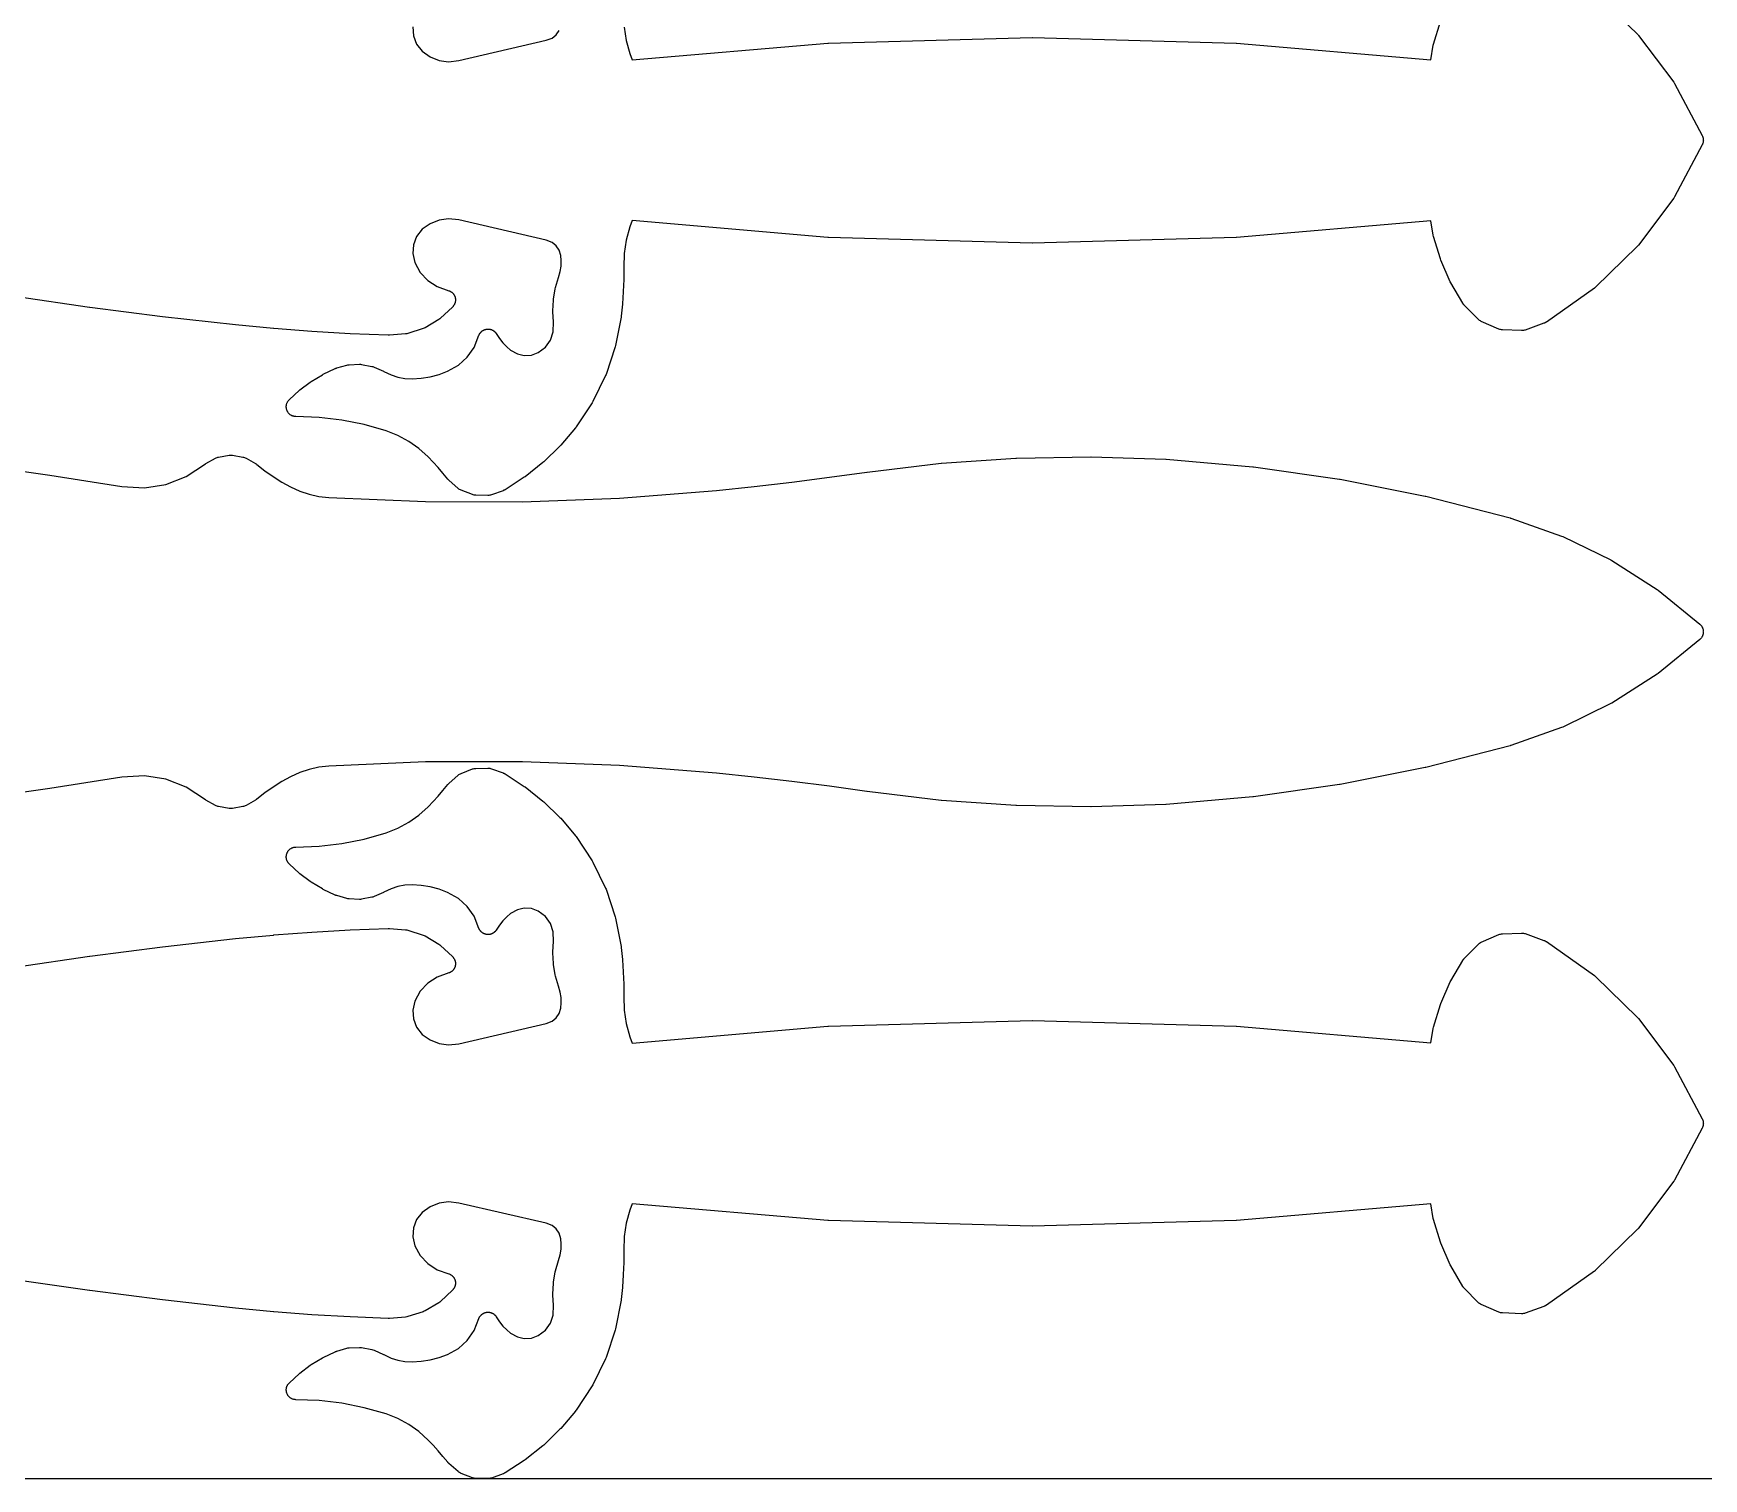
# Model space of a CAD drawing. Header units: metres. Extents: x 0 to 3000, y 0 to 1200.
# Drawn here: x 1019 to 1358.7, y 0 to 294 of the extents above; entities that cross this region are included whole.
import ezdxf

# ---------------------------------------------------------------- set-up
doc = ezdxf.new("R2010")
doc.units = ezdxf.units.M

msp = doc.modelspace()

# ---------------------------------------------------------------- linework, layer by layer
at = {"color": 7}
msp.add_lwpolyline([(0, 0), (3000, 0), (3000, 1200), (0, 1200), (0, 0)], close=True, dxfattribs=at)
at = {"color": 1}
for points in [[(1336.78, 302.12), (1345.32, 293.81), (1345.42, 293.7), (1345.52, 293.58), (1352.67, 284.05), (1352.76, 283.92), (1352.84, 283.79), (1358.46, 273.2), (1358.5, 273.12), (1358.54, 273.03), (1358.54, 273.03), (1358.54, 273.02), (1358.58, 272.93), (1358.61, 272.85), (1358.61, 272.84), (1358.61, 272.84), (1358.63, 272.75), (1358.66, 272.66), (1358.66, 272.65), (1358.66, 272.65), (1358.67, 272.56), (1358.68, 272.46), (1358.69, 272.46), (1358.69, 272.45), (1358.69, 272.36), (1358.7, 272.27), (1358.69, 272.26), (1358.7, 272.26), (1358.69, 272.16), (1358.69, 272.07), (1358.69, 272.07), (1358.68, 272.06), (1358.67, 271.97), (1358.66, 271.88), (1358.66, 271.87), (1358.66, 271.87), (1358.63, 271.78), (1358.61, 271.69), (1358.61, 271.68), (1358.61, 271.68), (1358.58, 271.59), (1358.54, 271.5), (1358.54, 271.5), (1358.54, 271.49), (1358.5, 271.41), (1358.46, 271.32), (1352.84, 260.74), (1352.76, 260.6), (1352.67, 260.48), (1345.52, 250.95), (1345.42, 250.83), (1345.32, 250.71), (1336.78, 242.4), (1336.66, 242.3), (1336.54, 242.2), (1326.76, 235.28), (1326.69, 235.24), (1326.63, 235.2), (1326.61, 235.19), (1326.59, 235.17), (1326.52, 235.14), (1326.46, 235.1), (1326.44, 235.09), (1326.42, 235.08), (1326.35, 235.06), (1326.28, 235.03), (1322.48, 233.66), (1322.3, 233.61), (1322.11, 233.57), (1321.92, 233.55), (1321.73, 233.55), (1317.83, 233.69), (1317.65, 233.71), (1317.46, 233.74), (1317.28, 233.79), (1317.11, 233.86), (1313.53, 235.41), (1313.36, 235.5), (1313.2, 235.6), (1313.04, 235.71), (1312.9, 235.84), (1310.07, 238.71), (1310.03, 238.75), (1310, 238.79), (1309.97, 238.83), (1309.94, 238.86), (1309.91, 238.9), (1309.87, 238.95), (1309.85, 238.98), (1309.82, 239.02), (1309.8, 239.07), (1309.77, 239.11), (1307.34, 243.28), (1307.23, 243.49), (1305.31, 247.89), (1305.23, 248.11), (1303.83, 252.71), (1303.77, 252.93), (1303.24, 255.89), (1263.76, 252.51), (1263.65, 252.51), (1222.26, 251.33), (1222.15, 251.33), (1180.76, 252.51), (1180.64, 252.51), (1140.84, 255.91), (1140.34, 254.63), (1139.63, 251.97), (1139.22, 249.25), (1139.11, 246.42), (1139.11, 244.01), (1139.11, 243.94), (1139.03, 241.49), (1139.02, 241.42), (1138.85, 238.97), (1138.85, 238.9), (1138.59, 236.46), (1138.58, 236.38), (1138.57, 236.3), (1137.45, 230.48), (1137.39, 230.23), (1135.52, 224.64), (1135.42, 224.39), (1132.84, 219.09), (1132.71, 218.86), (1129.43, 213.93), (1129.42, 213.92), (1129.41, 213.91), (1129.36, 213.84), (1129.31, 213.78), (1129.3, 213.76), (1129.29, 213.75), (1126.29, 210.2), (1126.15, 210.06), (1122.83, 206.83), (1122.68, 206.7), (1119.05, 203.82), (1118.89, 203.7), (1114.99, 201.18), (1114.96, 201.16), (1114.93, 201.14), (1114.88, 201.11), (1114.82, 201.08), (1114.79, 201.06), (1114.76, 201.05), (1114.7, 201.02), (1114.64, 201), (1114.61, 200.99), (1114.58, 200.97), (1112.19, 200.12), (1112.02, 200.06), (1111.85, 200.03), (1111.67, 200.01), (1111.49, 200), (1109.03, 200.04), (1108.85, 200.05), (1108.68, 200.07), (1108.51, 200.11), (1108.34, 200.17), (1106.04, 201.05), (1105.88, 201.12), (1105.72, 201.21), (1105.57, 201.31), (1105.43, 201.42), (1103.54, 203.1), (1103.49, 203.15), (1103.44, 203.2), (1103.42, 203.22), (1103.4, 203.24), (1103.35, 203.29), (1103.31, 203.34), (1102.35, 204.53), (1101.37, 205.67), (1100.37, 206.78), (1099.36, 207.83), (1097.45, 209.56), (1095.39, 211.01), (1093.18, 212.21), (1090.81, 213.15), (1086.34, 214.42), (1081.77, 215.33), (1077.14, 215.88), (1072.4, 216.05), (1072.4, 216.05), (1072.39, 216.05), (1072.3, 216.06), (1072.2, 216.06), (1072.2, 216.07), (1072.2, 216.07), (1072.1, 216.08), (1072.01, 216.1), (1072.01, 216.1), (1072, 216.1), (1071.91, 216.13), (1071.82, 216.16), (1071.82, 216.16), (1071.82, 216.16), (1071.73, 216.19), (1071.64, 216.23), (1071.64, 216.23), (1071.63, 216.23), (1071.55, 216.27), (1071.46, 216.32), (1071.46, 216.32), (1071.46, 216.32), (1071.38, 216.37), (1071.3, 216.42), (1071.3, 216.43), (1071.3, 216.43), (1071.22, 216.49), (1071.15, 216.55), (1071.14, 216.55), (1071.14, 216.55), (1071.07, 216.62), (1071.01, 216.68), (1071, 216.69), (1071, 216.69), (1070.94, 216.76), (1070.88, 216.83), (1070.88, 216.84), (1070.88, 216.84), (1070.82, 216.92), (1070.77, 217), (1070.77, 217), (1070.77, 217), (1070.72, 217.08), (1070.67, 217.17), (1070.67, 217.17), (1070.67, 217.17), (1070.63, 217.26), (1070.6, 217.35), (1070.6, 217.35), (1070.59, 217.35), (1070.57, 217.44), (1070.54, 217.54), (1070.54, 217.54), (1070.54, 217.54), (1070.52, 217.63), (1070.5, 217.73), (1070.5, 217.73), (1070.5, 217.73), (1070.49, 217.83), (1070.47, 217.92), (1070.47, 217.93), (1070.47, 217.93), (1070.47, 218.02), (1070.47, 218.12), (1070.47, 218.12), (1070.47, 218.12), (1070.48, 218.22), (1070.49, 218.31), (1070.49, 218.32), (1070.49, 218.32), (1070.51, 218.41), (1070.52, 218.51), (1070.53, 218.51), (1070.53, 218.51), (1070.55, 218.6), (1070.58, 218.7), (1070.58, 218.7), (1070.58, 218.7), (1070.62, 218.79), (1070.65, 218.88), (1070.65, 218.88), (1070.65, 218.88), (1070.7, 218.97), (1070.74, 219.05), (1070.74, 219.05), (1070.74, 219.06), (1070.8, 219.14), (1070.85, 219.22), (1070.85, 219.22), (1070.85, 219.22), (1070.91, 219.3), (1070.97, 219.37), (1070.97, 219.37), (1070.98, 219.37), (1071.04, 219.44), (1071.11, 219.51), (1071.11, 219.51), (1071.11, 219.51), (1073.08, 221.34), (1073.24, 221.46), (1075.37, 223.07), (1075.54, 223.19), (1077.82, 224.57), (1078, 224.67), (1080.42, 225.82), (1080.49, 225.84), (1080.55, 225.87), (1080.58, 225.88), (1080.6, 225.89), (1080.67, 225.91), (1080.74, 225.94), (1082.79, 226.52), (1083.01, 226.57), (1083.24, 226.59), (1085.35, 226.69), (1085.58, 226.69), (1085.81, 226.66), (1087.88, 226.27), (1088.1, 226.21), (1088.32, 226.13), (1090.27, 225.27), (1090.31, 225.25), (1090.35, 225.23), (1091.78, 224.52), (1093.15, 224.06), (1094.57, 223.79), (1096.05, 223.73), (1097.91, 223.86), (1099.77, 224.16), (1101.59, 224.64), (1103.3, 225.26), (1105.5, 226.49), (1107.29, 228.12), (1108.67, 230.1), (1109.66, 232.59), (1109.67, 232.62), (1109.68, 232.65), (1109.71, 232.71), (1109.74, 232.77), (1109.76, 232.8), (1109.77, 232.82), (1109.81, 232.88), (1109.84, 232.94), (1109.86, 232.96), (1109.87, 232.99), (1109.92, 233.04), (1109.96, 233.1), (1109.98, 233.12), (1109.99, 233.14), (1110.04, 233.19), (1110.09, 233.25), (1110.11, 233.27), (1110.13, 233.29), (1110.18, 233.33), (1110.23, 233.38), (1110.25, 233.4), (1110.27, 233.42), (1110.33, 233.46), (1110.39, 233.5), (1110.41, 233.51), (1110.43, 233.53), (1110.49, 233.57), (1110.55, 233.6), (1110.58, 233.61), (1110.6, 233.63), (1110.67, 233.66), (1110.73, 233.69), (1110.76, 233.7), (1110.78, 233.71), (1110.85, 233.73), (1110.91, 233.76), (1110.94, 233.76), (1110.97, 233.77), (1111.04, 233.79), (1111.1, 233.81), (1111.13, 233.81), (1111.16, 233.82), (1111.23, 233.83), (1111.3, 233.84), (1111.33, 233.84), (1111.35, 233.84), (1111.42, 233.85), (1111.49, 233.85), (1111.52, 233.85), (1111.55, 233.85), (1111.62, 233.84), (1111.69, 233.84), (1111.72, 233.84), (1111.75, 233.84), (1111.81, 233.83), (1111.88, 233.82), (1111.91, 233.81), (1111.94, 233.8), (1112.01, 233.79), (1112.07, 233.77), (1112.1, 233.76), (1112.13, 233.75), (1112.19, 233.73), (1112.26, 233.71), (1112.29, 233.69), (1112.31, 233.68), (1112.38, 233.65), (1112.44, 233.63), (1112.46, 233.61), (1112.49, 233.6), (1112.55, 233.56), (1112.61, 233.53), (1112.63, 233.51), (1112.66, 233.49), (1112.71, 233.45), (1112.77, 233.41), (1112.79, 233.39), (1112.81, 233.37), (1112.86, 233.33), (1112.91, 233.28), (1112.93, 233.26), (1112.95, 233.24), (1113, 233.19), (1113.05, 233.14), (1113.07, 233.11), (1113.08, 233.09), (1113.12, 233.04), (1113.17, 232.98), (1113.18, 232.96), (1113.2, 232.93), (1113.86, 231.91), (1114.55, 231.04), (1115.32, 230.24), (1116.1, 229.58), (1117.48, 228.81), (1118.89, 228.49), (1120.34, 228.57), (1121.73, 229.08), (1123.18, 230.17), (1124.22, 231.6), (1124.79, 233.27), (1124.84, 235.3), (1124.7, 237.35), (1124.7, 237.58), (1124.81, 239.72), (1124.83, 239.95), (1125.19, 242.07), (1125.24, 242.29), (1125.84, 244.35), (1126.19, 245.55), (1126.36, 246.65), (1126.4, 247.77), (1126.31, 248.79), (1125.96, 249.92), (1125.36, 250.8), (1124.53, 251.47), (1123.37, 251.93), (1105.6, 256.06), (1103.5, 256.28), (1101.56, 256.01), (1099.74, 255.29), (1098.15, 254.15), (1096.98, 252.68), (1096.32, 251), (1096.2, 249.2), (1096.63, 247.37), (1097.73, 245.39), (1099.27, 243.74), (1101.16, 242.5), (1103.55, 241.66), (1103.63, 241.63), (1103.71, 241.6), (1103.72, 241.6), (1103.74, 241.59), (1103.81, 241.55), (1103.88, 241.51), (1103.9, 241.51), (1103.91, 241.5), (1103.98, 241.45), (1104.05, 241.41), (1104.06, 241.4), (1104.07, 241.39), (1104.14, 241.34), (1104.2, 241.29), (1104.22, 241.28), (1104.23, 241.27), (1104.29, 241.21), (1104.35, 241.15), (1104.36, 241.14), (1104.37, 241.13), (1104.42, 241.07), (1104.47, 241), (1104.48, 240.99), (1104.49, 240.98), (1104.54, 240.91), (1104.59, 240.84), (1104.59, 240.83), (1104.6, 240.82), (1104.64, 240.74), (1104.68, 240.67), (1104.69, 240.66), (1104.7, 240.64), (1104.73, 240.57), (1104.76, 240.49), (1104.77, 240.48), (1104.77, 240.46), (1104.8, 240.38), (1104.82, 240.3), (1104.83, 240.29), (1104.83, 240.28), (1104.85, 240.19), (1104.86, 240.11), (1104.87, 240.1), (1104.87, 240.08), (1104.88, 240), (1104.89, 239.92), (1104.89, 239.9), (1104.89, 239.89), (1104.89, 239.8), (1104.89, 239.72), (1104.89, 239.71), (1104.89, 239.69), (1104.88, 239.61), (1104.88, 239.52), (1104.87, 239.51), (1104.87, 239.5), (1104.86, 239.41), (1104.84, 239.33), (1104.84, 239.32), (1104.84, 239.3), (1104.81, 239.22), (1104.79, 239.14), (1104.78, 239.13), (1104.78, 239.11), (1104.75, 239.04), (1104.72, 238.96), (1104.71, 238.95), (1104.71, 238.93), (1104.67, 238.86), (1104.63, 238.78), (1104.62, 238.77), (1104.62, 238.76), (1104.57, 238.69), (1104.52, 238.62), (1104.52, 238.61), (1104.51, 238.6), (1104.45, 238.53), (1104.4, 238.47), (1104.39, 238.45), (1104.38, 238.44), (1104.33, 238.38), (1104.27, 238.32), (1101.87, 236.06), (1101.7, 235.91), (1101.51, 235.79), (1098.71, 234.13), (1098.51, 234.03), (1098.3, 233.95), (1095.19, 232.96), (1094.98, 232.9), (1094.75, 232.87), (1091.47, 232.6), (1091.44, 232.6), (1091.42, 232.59), (1091.35, 232.59), (1091.27, 232.59), (1091.25, 232.59), (1091.22, 232.59), (1083.47, 232.89), (1083.44, 232.89), (1075.69, 233.34), (1075.66, 233.34), (1067.92, 233.94), (1067.89, 233.94), (1060.17, 234.68), (1060.15, 234.69), (1060.13, 234.69), (1045.32, 236.36), (1045.29, 236.37), (1030.5, 238.26), (1030.48, 238.26), (1015.72, 240.38)], [(1139.22, 295.27), (1139.63, 292.55), (1140.34, 289.9), (1140.84, 288.61), (1180.64, 292.01), (1180.76, 292.02), (1222.15, 293.19), (1222.26, 293.19), (1263.65, 292.02), (1263.76, 292.01), (1303.24, 288.64), (1303.77, 291.59), (1303.83, 291.82), (1305.23, 296.42)], [(1096.2, 295.32), (1096.32, 293.52), (1096.98, 291.84), (1098.15, 290.37), (1099.74, 289.23), (1101.56, 288.51), (1103.5, 288.24), (1105.6, 288.47), (1123.37, 292.59), (1124.53, 293.05), (1125.36, 293.72), (1125.96, 294.6)], [(1007.62, 206.26), (1022.37, 204.14), (1022.4, 204.14), (1037.03, 201.82), (1041.61, 201.56), (1045.98, 202.25), (1050.11, 203.84), (1054.03, 206.42), (1054.09, 206.45), (1054.15, 206.49), (1056.07, 207.58), (1056.23, 207.66), (1056.39, 207.72), (1056.55, 207.77), (1056.72, 207.81), (1058.85, 208.17), (1059.07, 208.2), (1059.3, 208.2), (1059.52, 208.17), (1061.65, 207.81), (1061.81, 207.77), (1061.98, 207.72), (1062.14, 207.66), (1062.29, 207.58), (1064.22, 206.49), (1064.26, 206.46), (1064.31, 206.44), (1064.35, 206.41), (1064.39, 206.38), (1064.43, 206.35), (1064.47, 206.32), (1066.14, 205.02), (1067.83, 203.83), (1069.58, 202.73), (1071.36, 201.74), (1073.22, 200.88), (1075.12, 200.24), (1077.09, 199.8), (1079.12, 199.57), (1098.81, 198.75), (1118.54, 198.72), (1138.26, 199.48), (1157.95, 201.02), (1165.61, 201.82), (1173.27, 202.71), (1180.93, 203.69), (1188.58, 204.75), (1188.6, 204.75), (1188.62, 204.76), (1203.67, 206.55), (1203.77, 206.56), (1218.87, 207.59), (1218.97, 207.59), (1234.11, 207.86), (1234.21, 207.86), (1249.36, 207.37), (1249.41, 207.37), (1249.46, 207.36), (1267.09, 205.85), (1267.2, 205.84), (1284.7, 203.35), (1284.81, 203.33), (1302.14, 199.88), (1302.25, 199.85), (1319.38, 195.44), (1319.46, 195.41), (1319.54, 195.39), (1329.87, 191.75), (1330.09, 191.66), (1339.9, 186.88), (1340.1, 186.76), (1349.29, 180.88), (1349.48, 180.74), (1357.96, 173.81), (1357.96, 173.81), (1357.97, 173.81), (1358.04, 173.74), (1358.11, 173.68), (1358.11, 173.68), (1358.11, 173.67), (1358.18, 173.6), (1358.24, 173.53), (1358.24, 173.53), (1358.24, 173.53), (1358.3, 173.45), (1358.36, 173.38), (1358.36, 173.37), (1358.36, 173.37), (1358.41, 173.29), (1358.46, 173.21), (1358.46, 173.2), (1358.46, 173.2), (1358.5, 173.12), (1358.54, 173.03), (1358.54, 173.03), (1358.54, 173.02), (1358.58, 172.93), (1358.61, 172.85), (1358.61, 172.84), (1358.61, 172.84), (1358.63, 172.75), (1358.66, 172.66), (1358.66, 172.65), (1358.66, 172.65), (1358.67, 172.56), (1358.69, 172.46), (1358.69, 172.46), (1358.69, 172.45), (1358.69, 172.36), (1358.7, 172.27), (1358.69, 172.26), (1358.7, 172.26), (1358.69, 172.16), (1358.69, 172.07), (1358.69, 172.07), (1358.69, 172.06), (1358.67, 171.97), (1358.66, 171.88), (1358.66, 171.87), (1358.66, 171.87), (1358.63, 171.78), (1358.61, 171.69), (1358.61, 171.68), (1358.61, 171.68), (1358.58, 171.59), (1358.54, 171.5), (1358.54, 171.5), (1358.54, 171.49), (1358.5, 171.41), (1358.46, 171.32), (1358.46, 171.32), (1358.46, 171.32), (1358.41, 171.23), (1358.36, 171.15), (1358.36, 171.15), (1358.36, 171.15), (1358.3, 171.07), (1358.24, 171), (1358.24, 170.99), (1358.24, 170.99), (1358.18, 170.92), (1358.11, 170.85), (1358.11, 170.85), (1358.11, 170.84), (1358.04, 170.78), (1357.97, 170.72), (1357.96, 170.72), (1357.96, 170.71), (1349.48, 163.78), (1349.29, 163.65), (1340.1, 157.76), (1339.9, 157.65), (1330.09, 152.86), (1329.87, 152.77), (1319.54, 149.14), (1319.46, 149.11), (1319.38, 149.09), (1302.25, 144.67), (1302.14, 144.65), (1284.81, 141.19), (1284.7, 141.17), (1267.2, 138.68), (1267.09, 138.67), (1249.46, 137.16), (1249.41, 137.16), (1249.36, 137.15), (1234.21, 136.66), (1234.11, 136.66), (1218.97, 136.93), (1218.87, 136.94), (1203.77, 137.97), (1203.67, 137.98), (1188.62, 139.77), (1188.6, 139.77), (1188.58, 139.77), (1180.93, 140.84), (1173.27, 141.81), (1165.61, 142.7), (1157.95, 143.5), (1138.26, 145.05), (1118.54, 145.81), (1098.81, 145.78), (1079.12, 144.95), (1077.09, 144.72), (1075.12, 144.28), (1073.22, 143.64), (1071.36, 142.79), (1069.58, 141.79), (1067.83, 140.69), (1066.14, 139.51), (1064.47, 138.2), (1064.43, 138.17), (1064.39, 138.14), (1064.35, 138.12), (1064.31, 138.09), (1064.26, 138.06), (1064.22, 138.04), (1062.29, 136.94), (1062.14, 136.87), (1061.98, 136.8), (1061.81, 136.75), (1061.65, 136.71), (1059.52, 136.35), (1059.3, 136.32), (1059.07, 136.32), (1058.85, 136.35), (1056.72, 136.71), (1056.55, 136.75), (1056.39, 136.8), (1056.23, 136.87), (1056.07, 136.94), (1054.15, 138.04), (1054.09, 138.07), (1054.03, 138.11), (1050.11, 140.68), (1045.98, 142.28), (1041.61, 142.97), (1037.03, 142.7), (1022.4, 140.38), (1022.37, 140.38), (1007.62, 138.26)], [(1015.72, 104.14), (1030.48, 106.26), (1030.5, 106.26), (1045.29, 108.16), (1045.32, 108.16), (1060.13, 109.84), (1060.15, 109.84), (1060.17, 109.84), (1067.89, 110.58), (1067.92, 110.59), (1075.66, 111.18), (1075.69, 111.18), (1083.44, 111.63), (1083.47, 111.63), (1091.22, 111.93), (1091.25, 111.93), (1091.27, 111.93), (1091.35, 111.93), (1091.42, 111.93), (1091.44, 111.93), (1091.47, 111.93), (1094.75, 111.65), (1094.98, 111.62), (1095.19, 111.56), (1098.3, 110.57), (1098.51, 110.49), (1098.71, 110.39), (1101.51, 108.74), (1101.7, 108.61), (1101.87, 108.47), (1104.27, 106.2), (1104.33, 106.14), (1104.38, 106.08), (1104.39, 106.07), (1104.4, 106.06), (1104.45, 105.99), (1104.51, 105.93), (1104.52, 105.92), (1104.52, 105.9), (1104.57, 105.83), (1104.62, 105.76), (1104.62, 105.75), (1104.63, 105.74), (1104.67, 105.66), (1104.71, 105.59), (1104.71, 105.58), (1104.72, 105.56), (1104.75, 105.49), (1104.78, 105.41), (1104.78, 105.39), (1104.79, 105.38), (1104.81, 105.3), (1104.84, 105.22), (1104.84, 105.21), (1104.84, 105.19), (1104.86, 105.11), (1104.87, 105.03), (1104.87, 105.01), (1104.88, 105), (1104.88, 104.92), (1104.89, 104.83), (1104.89, 104.82), (1104.89, 104.8), (1104.89, 104.72), (1104.89, 104.64), (1104.89, 104.62), (1104.89, 104.61), (1104.88, 104.52), (1104.87, 104.44), (1104.87, 104.43), (1104.86, 104.41), (1104.85, 104.33), (1104.83, 104.25), (1104.83, 104.23), (1104.82, 104.22), (1104.8, 104.14), (1104.77, 104.06), (1104.77, 104.05), (1104.76, 104.03), (1104.73, 103.96), (1104.7, 103.88), (1104.69, 103.87), (1104.68, 103.85), (1104.64, 103.78), (1104.6, 103.71), (1104.59, 103.7), (1104.59, 103.68), (1104.54, 103.61), (1104.49, 103.55), (1104.48, 103.53), (1104.47, 103.52), (1104.42, 103.46), (1104.37, 103.39), (1104.36, 103.38), (1104.35, 103.37), (1104.29, 103.32), (1104.23, 103.26), (1104.22, 103.25), (1104.2, 103.24), (1104.14, 103.19), (1104.07, 103.13), (1104.06, 103.13), (1104.05, 103.12), (1103.98, 103.07), (1103.91, 103.03), (1103.9, 103.02), (1103.88, 103.01), (1103.81, 102.97), (1103.74, 102.93), (1103.72, 102.93), (1103.71, 102.92), (1103.63, 102.89), (1103.55, 102.86), (1101.16, 102.02), (1099.27, 100.78), (1097.73, 99.13), (1096.63, 97.15), (1096.2, 95.32), (1096.32, 93.52), (1096.98, 91.84), (1098.15, 90.37), (1099.74, 89.23), (1101.56, 88.51), (1103.5, 88.24), (1105.6, 88.47), (1123.37, 92.59), (1124.53, 93.05), (1125.36, 93.72), (1125.96, 94.6), (1126.31, 95.73), (1126.4, 96.76), (1126.36, 97.87), (1126.19, 98.98), (1125.84, 100.17), (1125.24, 102.23), (1125.19, 102.46), (1124.83, 104.57), (1124.81, 104.8), (1124.7, 106.94), (1124.7, 107.18), (1124.84, 109.23), (1124.79, 111.25), (1124.22, 112.92), (1123.18, 114.36), (1121.73, 115.45), (1120.34, 115.95), (1118.89, 116.04), (1117.48, 115.72), (1116.1, 114.94), (1115.32, 114.28), (1114.55, 113.48), (1113.86, 112.61), (1113.2, 111.59), (1113.18, 111.57), (1113.17, 111.54), (1113.12, 111.49), (1113.08, 111.43), (1113.07, 111.41), (1113.05, 111.39), (1113, 111.34), (1112.95, 111.28), (1112.93, 111.26), (1112.91, 111.24), (1112.86, 111.2), (1112.81, 111.15), (1112.79, 111.13), (1112.77, 111.11), (1112.71, 111.07), (1112.66, 111.03), (1112.63, 111.01), (1112.61, 111), (1112.55, 110.96), (1112.49, 110.93), (1112.46, 110.91), (1112.44, 110.9), (1112.38, 110.87), (1112.31, 110.84), (1112.29, 110.83), (1112.26, 110.82), (1112.19, 110.79), (1112.13, 110.77), (1112.1, 110.76), (1112.07, 110.75), (1112.01, 110.74), (1111.94, 110.72), (1111.91, 110.71), (1111.88, 110.71), (1111.81, 110.7), (1111.75, 110.69), (1111.72, 110.69), (1111.69, 110.68), (1111.62, 110.68), (1111.55, 110.67), (1111.52, 110.68), (1111.49, 110.67), (1111.42, 110.68), (1111.35, 110.68), (1111.33, 110.68), (1111.3, 110.69), (1111.23, 110.7), (1111.16, 110.71), (1111.13, 110.71), (1111.1, 110.72), (1111.04, 110.74), (1110.97, 110.75), (1110.94, 110.76), (1110.91, 110.77), (1110.85, 110.79), (1110.78, 110.81), (1110.76, 110.83), (1110.73, 110.84), (1110.67, 110.87), (1110.6, 110.9), (1110.58, 110.91), (1110.55, 110.92), (1110.49, 110.96), (1110.43, 110.99), (1110.41, 111.01), (1110.39, 111.03), (1110.33, 111.07), (1110.27, 111.11), (1110.25, 111.13), (1110.23, 111.14), (1110.18, 111.19), (1110.13, 111.24), (1110.11, 111.26), (1110.09, 111.28), (1110.04, 111.33), (1109.99, 111.38), (1109.98, 111.4), (1109.96, 111.42), (1109.92, 111.48), (1109.87, 111.54), (1109.86, 111.56), (1109.84, 111.58), (1109.81, 111.64), (1109.77, 111.7), (1109.76, 111.73), (1109.74, 111.75), (1109.71, 111.82), (1109.68, 111.88), (1109.67, 111.91), (1109.66, 111.93), (1108.67, 114.42), (1107.29, 116.41), (1105.5, 118.03), (1103.3, 119.26), (1101.59, 119.88), (1099.77, 120.36), (1097.91, 120.67), (1096.05, 120.8), (1094.57, 120.73), (1093.15, 120.47), (1091.78, 120.01), (1090.35, 119.29), (1090.31, 119.28), (1090.27, 119.25), (1088.32, 118.39), (1088.1, 118.31), (1087.88, 118.25), (1085.81, 117.87), (1085.58, 117.84), (1085.35, 117.84), (1083.24, 117.93), (1083.01, 117.95), (1082.79, 118.01), (1080.74, 118.59), (1080.67, 118.61), (1080.6, 118.63), (1080.58, 118.64), (1080.55, 118.65), (1080.49, 118.68), (1080.42, 118.71), (1078, 119.86), (1077.82, 119.95), (1075.54, 121.34), (1075.37, 121.45), (1073.24, 123.06), (1073.08, 123.19), (1071.11, 125.01), (1071.11, 125.01), (1071.11, 125.01), (1071.04, 125.08), (1070.98, 125.15), (1070.97, 125.15), (1070.97, 125.15), (1070.91, 125.23), (1070.85, 125.3), (1070.85, 125.3), (1070.85, 125.31), (1070.8, 125.39), (1070.74, 125.47), (1070.74, 125.47), (1070.74, 125.47), (1070.7, 125.56), (1070.65, 125.64), (1070.65, 125.64), (1070.65, 125.65), (1070.62, 125.73), (1070.58, 125.82), (1070.58, 125.83), (1070.58, 125.83), (1070.55, 125.92), (1070.53, 126.01), (1070.53, 126.01), (1070.52, 126.02), (1070.51, 126.11), (1070.49, 126.2), (1070.49, 126.21), (1070.49, 126.21), (1070.48, 126.3), (1070.47, 126.4), (1070.47, 126.4), (1070.47, 126.41), (1070.47, 126.5), (1070.47, 126.6), (1070.47, 126.6), (1070.47, 126.6), (1070.49, 126.7), (1070.5, 126.79), (1070.5, 126.79), (1070.5, 126.8), (1070.52, 126.89), (1070.54, 126.98), (1070.54, 126.99), (1070.54, 126.99), (1070.57, 127.08), (1070.59, 127.17), (1070.6, 127.17), (1070.6, 127.18), (1070.63, 127.26), (1070.67, 127.35), (1070.67, 127.35), (1070.67, 127.36), (1070.72, 127.44), (1070.77, 127.52), (1070.77, 127.53), (1070.77, 127.53), (1070.82, 127.61), (1070.88, 127.68), (1070.88, 127.69), (1070.88, 127.69), (1070.94, 127.76), (1071, 127.84), (1071, 127.84), (1071.01, 127.84), (1071.07, 127.91), (1071.14, 127.97), (1071.14, 127.97), (1071.15, 127.98), (1071.22, 128.04), (1071.3, 128.1), (1071.3, 128.1), (1071.3, 128.1), (1071.38, 128.15), (1071.46, 128.2), (1071.46, 128.2), (1071.46, 128.21), (1071.55, 128.25), (1071.63, 128.29), (1071.64, 128.29), (1071.64, 128.3), (1071.73, 128.33), (1071.82, 128.37), (1071.82, 128.37), (1071.82, 128.37), (1071.91, 128.4), (1072, 128.42), (1072.01, 128.42), (1072.01, 128.42), (1072.1, 128.44), (1072.2, 128.46), (1072.2, 128.46), (1072.2, 128.46), (1072.3, 128.47), (1072.39, 128.48), (1072.4, 128.48), (1072.4, 128.48), (1077.14, 128.65), (1081.77, 129.19), (1086.34, 130.1), (1090.81, 131.38), (1093.18, 132.32), (1095.39, 133.52), (1097.45, 134.97), (1099.36, 136.69), (1100.37, 137.74), (1101.37, 138.85), (1102.35, 139.99), (1103.31, 141.18), (1103.35, 141.23), (1103.4, 141.28), (1103.42, 141.3), (1103.44, 141.33), (1103.49, 141.37), (1103.54, 141.42), (1105.43, 143.1), (1105.57, 143.22), (1105.72, 143.32), (1105.88, 143.4), (1106.04, 143.47), (1108.34, 144.36), (1108.51, 144.41), (1108.68, 144.45), (1108.85, 144.48), (1109.03, 144.49), (1111.49, 144.52), (1111.67, 144.52), (1111.85, 144.5), (1112.02, 144.46), (1112.19, 144.41), (1114.58, 143.55), (1114.61, 143.54), (1114.64, 143.53), (1114.7, 143.5), (1114.7, 143.5), (1114.76, 143.48), (1114.79, 143.46), (1114.82, 143.45), (1114.88, 143.41), (1114.93, 143.38), (1114.96, 143.37), (1114.99, 143.35), (1118.89, 140.82), (1119.05, 140.71), (1122.68, 137.82), (1122.83, 137.69), (1126.15, 134.46), (1126.29, 134.32), (1129.29, 130.77), (1129.3, 130.76), (1129.31, 130.75), (1129.36, 130.68), (1129.41, 130.62), (1129.42, 130.6), (1129.43, 130.59), (1132.71, 125.66), (1132.84, 125.43), (1135.42, 120.13), (1135.52, 119.89), (1137.39, 114.3), (1137.45, 114.04), (1138.57, 108.23), (1138.58, 108.14), (1138.59, 108.06), (1138.85, 105.62), (1138.85, 105.55), (1139.02, 103.11), (1139.03, 103.04), (1139.11, 100.59), (1139.11, 100.52), (1139.11, 98.1), (1139.22, 95.27), (1139.63, 92.55), (1140.34, 89.9), (1140.84, 88.61), (1180.64, 92.01), (1180.76, 92.02), (1222.15, 93.19), (1222.26, 93.19), (1263.65, 92.02), (1263.76, 92.01), (1303.24, 88.64), (1303.77, 91.59), (1303.83, 91.82), (1305.23, 96.42), (1305.31, 96.63), (1307.23, 101.04), (1307.34, 101.25), (1309.77, 105.41), (1309.8, 105.46), (1309.82, 105.51), (1309.85, 105.54), (1309.87, 105.58), (1309.91, 105.62), (1309.94, 105.66), (1309.97, 105.7), (1310, 105.73), (1310.03, 105.77), (1310.07, 105.81), (1312.9, 108.68), (1313.04, 108.81), (1313.2, 108.93), (1313.36, 109.03), (1313.53, 109.11), (1317.11, 110.67), (1317.28, 110.73), (1317.46, 110.78), (1317.65, 110.82), (1317.83, 110.83), (1321.73, 110.98), (1321.92, 110.97), (1322.11, 110.95), (1322.3, 110.92), (1322.48, 110.86), (1326.28, 109.5), (1326.35, 109.47), (1326.42, 109.44), (1326.44, 109.43), (1326.46, 109.42), (1326.52, 109.38), (1326.59, 109.35), (1326.61, 109.34), (1326.63, 109.33), (1326.69, 109.29), (1326.76, 109.25), (1336.54, 102.32), (1336.66, 102.22), (1336.78, 102.12), (1345.32, 93.81), (1345.42, 93.7), (1345.52, 93.58), (1352.67, 84.05), (1352.76, 83.92), (1352.84, 83.79), (1358.46, 73.2), (1358.5, 73.12), (1358.54, 73.03), (1358.54, 73.03), (1358.54, 73.02), (1358.58, 72.93), (1358.61, 72.85), (1358.61, 72.84), (1358.61, 72.84), (1358.63, 72.75), (1358.66, 72.66), (1358.66, 72.65), (1358.66, 72.65), (1358.67, 72.56), (1358.68, 72.46), (1358.69, 72.46), (1358.69, 72.45), (1358.69, 72.36), (1358.7, 72.27), (1358.69, 72.26), (1358.7, 72.26), (1358.69, 72.16), (1358.69, 72.07), (1358.69, 72.07), (1358.68, 72.06), (1358.67, 71.97), (1358.66, 71.88), (1358.66, 71.87), (1358.66, 71.87), (1358.63, 71.78), (1358.61, 71.69), (1358.61, 71.68), (1358.61, 71.68), (1358.58, 71.59), (1358.54, 71.5), (1358.54, 71.5), (1358.54, 71.49), (1358.5, 71.41), (1358.46, 71.32), (1352.84, 60.74), (1352.76, 60.6), (1352.67, 60.48), (1345.52, 50.95), (1345.42, 50.83), (1345.32, 50.71), (1336.78, 42.4), (1336.66, 42.3), (1336.54, 42.2), (1326.76, 35.28), (1326.69, 35.24), (1326.63, 35.2), (1326.61, 35.19), (1326.59, 35.17), (1326.52, 35.14), (1326.46, 35.1), (1326.44, 35.09), (1326.42, 35.08), (1326.35, 35.06), (1326.28, 35.03), (1322.48, 33.66), (1322.3, 33.61), (1322.11, 33.57), (1321.92, 33.55), (1321.73, 33.55), (1317.83, 33.69), (1317.65, 33.71), (1317.46, 33.74), (1317.28, 33.79), (1317.11, 33.86), (1313.53, 35.41), (1313.36, 35.5), (1313.2, 35.6), (1313.04, 35.71), (1312.9, 35.84), (1310.07, 38.71), (1310.03, 38.75), (1310, 38.79), (1309.97, 38.83), (1309.94, 38.86), (1309.91, 38.9), (1309.87, 38.95), (1309.85, 38.98), (1309.82, 39.02), (1309.8, 39.07), (1309.77, 39.11), (1307.34, 43.28), (1307.23, 43.49), (1305.31, 47.89), (1305.23, 48.11), (1303.83, 52.71), (1303.77, 52.93), (1303.24, 55.89), (1263.76, 52.51), (1263.65, 52.51), (1222.26, 51.33), (1222.15, 51.33), (1180.76, 52.51), (1180.64, 52.51), (1140.84, 55.91), (1140.34, 54.63), (1139.63, 51.97), (1139.22, 49.25), (1139.11, 46.42), (1139.11, 44.01), (1139.11, 43.94), (1139.03, 41.49), (1139.02, 41.42), (1138.85, 38.97), (1138.85, 38.9), (1138.59, 36.46), (1138.58, 36.38), (1138.57, 36.3), (1137.45, 30.48), (1137.39, 30.23), (1135.52, 24.64), (1135.42, 24.39), (1132.84, 19.09), (1132.71, 18.86), (1129.43, 13.93), (1129.42, 13.92), (1129.41, 13.91), (1129.36, 13.84), (1129.31, 13.78), (1129.3, 13.76), (1129.29, 13.75), (1126.29, 10.2), (1126.15, 10.06), (1122.83, 6.83), (1122.68, 6.7), (1119.05, 3.82), (1118.89, 3.7), (1114.99, 1.18), (1114.96, 1.16), (1114.93, 1.14), (1114.88, 1.11), (1114.82, 1.08), (1114.79, 1.06), (1114.76, 1.05), (1114.7, 1.02), (1114.64, 1), (1114.61, 0.99), (1114.58, 0.97), (1112.19, 0.12), (1112.02, 0.06), (1111.85, 0.03), (1111.67, 0.01), (1111.49, 0), (1109.03, 0.04), (1108.85, 0.05), (1108.68, 0.07), (1108.51, 0.11), (1108.34, 0.17), (1106.04, 1.05), (1105.88, 1.12), (1105.72, 1.21), (1105.57, 1.31), (1105.43, 1.42), (1103.54, 3.1), (1103.49, 3.15), (1103.44, 3.2), (1103.42, 3.22), (1103.4, 3.24), (1103.35, 3.29), (1103.31, 3.34), (1102.35, 4.53), (1101.37, 5.67), (1100.37, 6.78), (1099.36, 7.83), (1097.45, 9.56), (1095.39, 11.01), (1093.18, 12.21), (1090.81, 13.15), (1086.34, 14.42), (1081.77, 15.33), (1077.14, 15.88), (1072.4, 16.05), (1072.4, 16.05), (1072.39, 16.05), (1072.3, 16.06), (1072.2, 16.06), (1072.2, 16.07), (1072.2, 16.07), (1072.1, 16.08), (1072.01, 16.1), (1072.01, 16.1), (1072, 16.1), (1071.91, 16.13), (1071.82, 16.16), (1071.82, 16.16), (1071.82, 16.16), (1071.73, 16.19), (1071.64, 16.23), (1071.64, 16.23), (1071.63, 16.23), (1071.55, 16.27), (1071.46, 16.32), (1071.46, 16.32), (1071.46, 16.32), (1071.38, 16.37), (1071.3, 16.42), (1071.3, 16.43), (1071.3, 16.43), (1071.22, 16.49), (1071.15, 16.55), (1071.14, 16.55), (1071.14, 16.55), (1071.07, 16.62), (1071.01, 16.68), (1071, 16.69), (1071, 16.69), (1070.94, 16.76), (1070.88, 16.83), (1070.88, 16.84), (1070.88, 16.84), (1070.82, 16.92), (1070.77, 17), (1070.77, 17), (1070.77, 17), (1070.72, 17.08), (1070.67, 17.17), (1070.67, 17.17), (1070.67, 17.17), (1070.63, 17.26), (1070.6, 17.35), (1070.6, 17.35), (1070.59, 17.35), (1070.57, 17.44), (1070.54, 17.54), (1070.54, 17.54), (1070.54, 17.54), (1070.52, 17.63), (1070.5, 17.73), (1070.5, 17.73), (1070.5, 17.73), (1070.49, 17.83), (1070.47, 17.92), (1070.47, 17.93), (1070.47, 17.93), (1070.47, 18.02), (1070.47, 18.12), (1070.47, 18.12), (1070.47, 18.12), (1070.48, 18.22), (1070.49, 18.31), (1070.49, 18.32), (1070.49, 18.32), (1070.51, 18.41), (1070.52, 18.51), (1070.53, 18.51), (1070.53, 18.51), (1070.55, 18.6), (1070.58, 18.7), (1070.58, 18.7), (1070.58, 18.7), (1070.62, 18.79), (1070.65, 18.88), (1070.65, 18.88), (1070.65, 18.88), (1070.7, 18.97), (1070.74, 19.05), (1070.74, 19.05), (1070.74, 19.06), (1070.8, 19.14), (1070.85, 19.22), (1070.85, 19.22), (1070.85, 19.22), (1070.91, 19.3), (1070.97, 19.37), (1070.97, 19.37), (1070.98, 19.37), (1071.04, 19.44), (1071.11, 19.51), (1071.11, 19.51), (1071.11, 19.51), (1073.08, 21.34), (1073.24, 21.46), (1075.37, 23.07), (1075.54, 23.19), (1077.82, 24.57), (1078, 24.67), (1080.42, 25.82), (1080.49, 25.84), (1080.55, 25.87), (1080.58, 25.88), (1080.6, 25.89), (1080.67, 25.91), (1080.74, 25.94), (1082.79, 26.52), (1083.01, 26.57), (1083.24, 26.59), (1085.35, 26.69), (1085.58, 26.69), (1085.81, 26.66), (1087.88, 26.27), (1088.1, 26.21), (1088.32, 26.13), (1090.27, 25.27), (1090.31, 25.25), (1090.35, 25.23), (1091.78, 24.52), (1093.15, 24.06), (1094.57, 23.79), (1096.05, 23.73), (1097.91, 23.86), (1099.77, 24.16), (1101.59, 24.64), (1103.3, 25.26), (1105.5, 26.49), (1107.29, 28.12), (1108.67, 30.1), (1109.66, 32.59), (1109.67, 32.62), (1109.68, 32.65), (1109.71, 32.71), (1109.74, 32.77), (1109.76, 32.8), (1109.77, 32.82), (1109.81, 32.88), (1109.84, 32.94), (1109.86, 32.96), (1109.87, 32.99), (1109.92, 33.04), (1109.96, 33.1), (1109.98, 33.12), (1109.99, 33.14), (1110.04, 33.19), (1110.09, 33.25), (1110.11, 33.27), (1110.13, 33.29), (1110.18, 33.33), (1110.23, 33.38), (1110.25, 33.4), (1110.27, 33.42), (1110.33, 33.46), (1110.39, 33.5), (1110.41, 33.51), (1110.43, 33.53), (1110.49, 33.57), (1110.55, 33.6), (1110.58, 33.61), (1110.6, 33.63), (1110.67, 33.66), (1110.73, 33.69), (1110.76, 33.7), (1110.78, 33.71), (1110.85, 33.73), (1110.91, 33.76), (1110.94, 33.76), (1110.97, 33.77), (1111.04, 33.79), (1111.1, 33.81), (1111.13, 33.81), (1111.16, 33.82), (1111.23, 33.83), (1111.3, 33.84), (1111.33, 33.84), (1111.35, 33.84), (1111.42, 33.85), (1111.49, 33.85), (1111.52, 33.85), (1111.55, 33.85), (1111.62, 33.84), (1111.69, 33.84), (1111.72, 33.84), (1111.75, 33.84), (1111.81, 33.83), (1111.88, 33.82), (1111.91, 33.81), (1111.94, 33.8), (1112.01, 33.79), (1112.07, 33.77), (1112.1, 33.76), (1112.13, 33.75), (1112.19, 33.73), (1112.26, 33.71), (1112.29, 33.69), (1112.31, 33.68), (1112.38, 33.65), (1112.44, 33.63), (1112.46, 33.61), (1112.49, 33.6), (1112.55, 33.56), (1112.61, 33.53), (1112.63, 33.51), (1112.66, 33.49), (1112.71, 33.45), (1112.77, 33.41), (1112.79, 33.39), (1112.81, 33.37), (1112.86, 33.33), (1112.91, 33.28), (1112.93, 33.26), (1112.95, 33.24), (1113, 33.19), (1113.05, 33.14), (1113.07, 33.11), (1113.08, 33.09), (1113.12, 33.04), (1113.17, 32.98), (1113.18, 32.96), (1113.2, 32.93), (1113.86, 31.91), (1114.55, 31.04), (1115.32, 30.24), (1116.1, 29.58), (1117.48, 28.81), (1118.89, 28.49), (1120.34, 28.57), (1121.73, 29.08), (1123.18, 30.17), (1124.22, 31.6), (1124.79, 33.27), (1124.84, 35.3), (1124.7, 37.35), (1124.7, 37.58), (1124.81, 39.72), (1124.83, 39.95), (1125.19, 42.07), (1125.24, 42.29), (1125.84, 44.35), (1126.19, 45.55), (1126.36, 46.65), (1126.4, 47.77), (1126.31, 48.79), (1125.96, 49.92), (1125.36, 50.8), (1124.53, 51.47), (1123.37, 51.93), (1105.6, 56.06), (1103.5, 56.28), (1101.56, 56.01), (1099.74, 55.29), (1098.15, 54.15), (1096.98, 52.68), (1096.32, 51), (1096.2, 49.2), (1096.63, 47.37), (1097.73, 45.39), (1099.27, 43.74), (1101.16, 42.5), (1103.55, 41.66), (1103.63, 41.63), (1103.71, 41.6), (1103.72, 41.6), (1103.74, 41.59), (1103.81, 41.55), (1103.88, 41.51), (1103.9, 41.51), (1103.91, 41.5), (1103.98, 41.45), (1104.05, 41.41), (1104.06, 41.4), (1104.07, 41.39), (1104.14, 41.34), (1104.2, 41.29), (1104.22, 41.28), (1104.23, 41.27), (1104.29, 41.21), (1104.35, 41.15), (1104.36, 41.14), (1104.37, 41.13), (1104.42, 41.07), (1104.47, 41), (1104.48, 40.99), (1104.49, 40.98), (1104.54, 40.91), (1104.59, 40.84), (1104.59, 40.83), (1104.6, 40.82), (1104.64, 40.74), (1104.68, 40.67), (1104.69, 40.66), (1104.7, 40.64), (1104.73, 40.57), (1104.76, 40.49), (1104.77, 40.48), (1104.77, 40.46), (1104.8, 40.38), (1104.82, 40.3), (1104.83, 40.29), (1104.83, 40.28), (1104.85, 40.19), (1104.86, 40.11), (1104.87, 40.1), (1104.87, 40.08), (1104.88, 40), (1104.89, 39.92), (1104.89, 39.9), (1104.89, 39.89), (1104.89, 39.8), (1104.89, 39.72), (1104.89, 39.71), (1104.89, 39.69), (1104.88, 39.61), (1104.88, 39.52), (1104.87, 39.51), (1104.87, 39.5), (1104.86, 39.41), (1104.84, 39.33), (1104.84, 39.32), (1104.84, 39.3), (1104.81, 39.22), (1104.79, 39.14), (1104.78, 39.13), (1104.78, 39.11), (1104.75, 39.04), (1104.72, 38.96), (1104.71, 38.95), (1104.71, 38.93), (1104.67, 38.86), (1104.63, 38.78), (1104.62, 38.77), (1104.62, 38.76), (1104.57, 38.69), (1104.52, 38.62), (1104.52, 38.61), (1104.51, 38.6), (1104.45, 38.53), (1104.4, 38.47), (1104.39, 38.45), (1104.38, 38.44), (1104.33, 38.38), (1104.27, 38.32), (1101.87, 36.06), (1101.7, 35.91), (1101.51, 35.79), (1098.71, 34.13), (1098.51, 34.03), (1098.3, 33.95), (1095.19, 32.96), (1094.98, 32.9), (1094.75, 32.87), (1091.47, 32.6), (1091.44, 32.6), (1091.42, 32.59), (1091.35, 32.59), (1091.27, 32.59), (1091.25, 32.59), (1091.22, 32.59), (1083.47, 32.89), (1083.44, 32.89), (1075.69, 33.34), (1075.66, 33.34), (1067.92, 33.94), (1067.89, 33.94), (1060.17, 34.68), (1060.15, 34.69), (1060.13, 34.69), (1045.32, 36.36), (1045.29, 36.37), (1030.5, 38.26), (1030.48, 38.26), (1015.72, 40.38)]]:
    msp.add_lwpolyline(points, dxfattribs=at)

doc.saveas('drawing.dxf')
